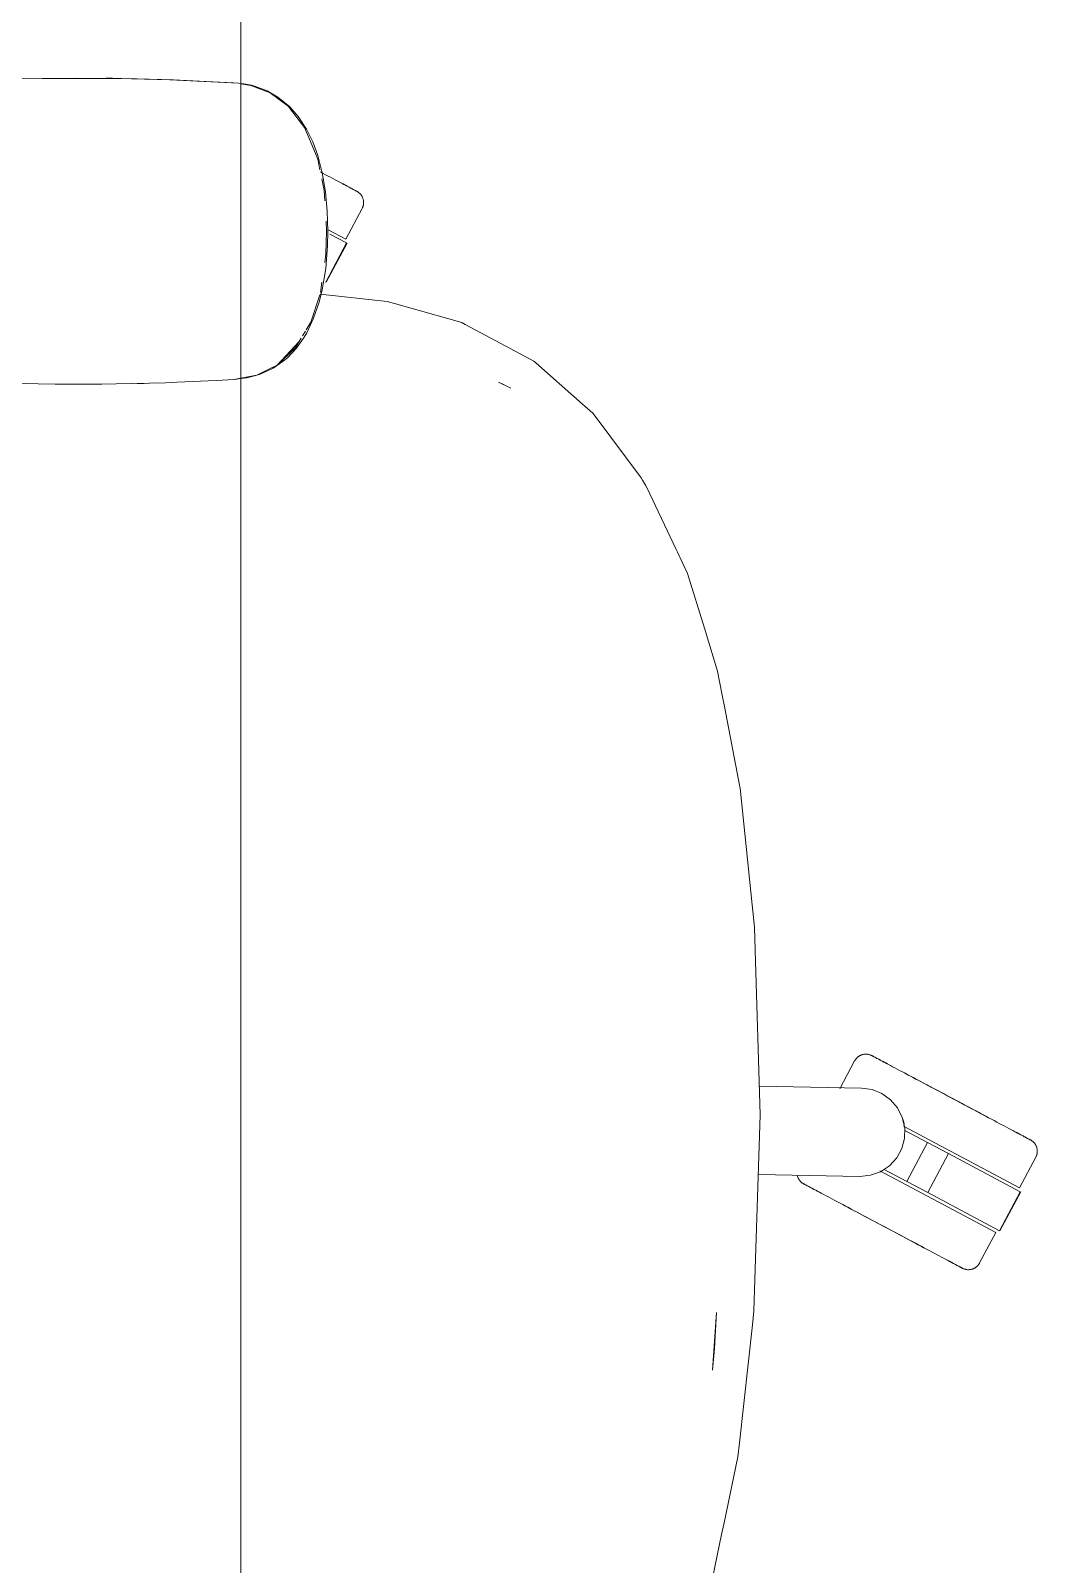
# Model space of a CAD drawing. Header units: millimetres. Extents: x 90978 to 295199, y -4084 to 97293.
# Drawn here: x 184339.4 to 184658.2, y 33031.5 to 33517.4 of the extents above; entities that cross this region are included whole.
import ezdxf

# ---------------------------------------------------------------- set-up
doc = ezdxf.new("R2010")
doc.units = ezdxf.units.MM
doc.header["$MEASUREMENT"] = 0
doc.layers.add('G-IMPT', color=8, linetype='CONTINUOUS', lineweight=9)
doc.layers.add('I-FURN', color=8, linetype='CONTINUOUS', lineweight=9)

msp = doc.modelspace()

# ---------------------------------------------------------------- linework, layer by layer
at = {"layer": 'G-IMPT'}
for p, q in [((184343.11, 33502.3), (184334.69, 33502.13)), ((184343.11, 33502.3), (184353.9, 33502.39)), ((184343.11, 33502.3), (184363.29, 33502.35)), ((184343.11, 33502.3), (184373.13, 33502.18)), ((184373.13, 33502.18), (184353.9, 33502.39)), ((184363.29, 33502.35), (184373.13, 33502.18)), ((184363.29, 33502.35), (184384.69, 33501.84)), ((184363.29, 33502.35), (184383.48, 33501.88)), ((184363.29, 33502.31), (184365.33, 33502.33)), ((184365.33, 33502.33), (184367.24, 33502.25)), ((184373.13, 33502.18), (184384.69, 33501.84)), ((184384.69, 33501.84), (184383.48, 33501.88)), ((184383.48, 33501.88), (184405.26, 33500.79)), ((184383.48, 33501.88), (184403.66, 33500.91)), ((184384.69, 33501.84), (184405.26, 33500.79)), ((184405.26, 33500.79), (184403.66, 33500.91)), ((184405.26, 33500.79), (184406.91, 33500.54)), ((184409.13, 33500.08), (184405.96, 33500.56)), ((184409.31, 33500.1), (184406.91, 33500.54)), ((184409.13, 33500.08), (184415.32, 33497.67)), ((184409.31, 33500.1), (184410.65, 33499.73)), ((184414.29, 33498.34), (184410.65, 33499.73)), ((184414.29, 33498.34), (184417.73, 33496.38)), ((184415.32, 33497.67), (184420.95, 33493.5)), ((184417.73, 33496.38), (184421.47, 33493.3)), ((184420.95, 33493.5), (184426.17, 33486.71)), ((184424.14, 33490.26), (184421.47, 33493.3)), ((184426.79, 33486.21), (184424.14, 33490.26)), ((184426.17, 33486.71), (184428.01, 33482.32)), ((184426.79, 33486.21), (184428.77, 33482.14)), ((184430.33, 33476.69), (184428.01, 33482.32)), ((184430.36, 33477.81), (184428.77, 33482.14)), ((184430.36, 33477.81), (184431.79, 33472.33)), ((184430.33, 33476.69), (184431.02, 33473.33)), ((184432.79, 33466.39), (184431.79, 33472.33)), ((184431.6, 33470.48), (184432.37, 33466.73)), ((184432.37, 33466.73), (184432.57, 33463.53)), ((184432.79, 33466.39), (184433.35, 33460.24)), ((184433.53, 33453.91), (184433.35, 33460.24)), ((184432.93, 33446.74), (184433.16, 33453.91)), ((184432.97, 33457.02), (184433.16, 33453.91)), ((184433.44, 33449.4), (184433.53, 33453.91)), ((184433.44, 33449.4), (184432.87, 33442.08)), ((184432.93, 33446.74), (184432.54, 33443.96)), ((184431.75, 33435.32), (184432.87, 33442.08)), ((184430.96, 33433.74), (184428.17, 33425.09)), ((184430.77, 33431.4), (184431.75, 33435.32)), ((184431.08, 33433.98), (184452.36, 33431.56)), ((184431.66, 33437.77), (184431.2, 33434.48)), ((184430.77, 33431.4), (184429.04, 33426.31)), ((184454.62, 33430.93), (184452.36, 33431.56)), ((184454.62, 33430.93), (184475.97, 33424.92)), ((184428.17, 33425.09), (184426.71, 33422.64)), ((184429.04, 33426.31), (184426.83, 33421.67)), ((184475.97, 33424.92), (184477.08, 33424.32)), ((184477.08, 33424.32), (184488.32, 33418.31)), ((184424.4, 33418.88), (184417.5, 33411.48)), ((184424.4, 33418.88), (184423.12, 33417.41)), ((184425.09, 33419.94), (184423.21, 33416.79)), ((184423.58, 33416.84), (184426.02, 33420.3)), ((184426.43, 33422.17), (184425.56, 33420.73)), ((184426.83, 33421.67), (184426.02, 33420.3)), ((184423.21, 33416.79), (184417.5, 33411.48)), ((184417.5, 33411.48), (184419.91, 33413.72)), ((184420.71, 33413.8), (184419.39, 33412.66)), ((184422.99, 33417.25), (184419.91, 33413.72)), ((184420.71, 33413.8), (184423.58, 33416.84)), ((184488.32, 33418.31), (184498.75, 33412.73)), ((184415.26, 33410.38), (184411, 33408.28)), ((184416.17, 33410.46), (184411.85, 33408.47)), ((184415.26, 33410.38), (184417.5, 33411.48)), ((184416.17, 33410.46), (184419.39, 33412.66)), ((184499.42, 33412.14), (184498.75, 33412.73)), ((184514.2, 33399.12), (184499.42, 33412.14)), ((184341.75, 33405.53), (184329.44, 33405.83)), ((184341.75, 33405.53), (184347.22, 33405.46)), ((184361.93, 33405.45), (184347.22, 33405.46)), ((184366.45, 33405.51), (184361.93, 33405.45)), ((184366.45, 33405.51), (184382.11, 33405.88)), ((184373.17, 33405.68), (184375.39, 33405.68)), ((184378.71, 33405.83), (184375.39, 33405.68)), ((184382.11, 33405.88), (184385.66, 33406.01)), ((184398.22, 33406.62), (184385.66, 33406.01)), ((184398.22, 33406.62), (184403.88, 33406.91)), ((184405.96, 33407.34), (184403.66, 33406.91)), ((184403.88, 33406.91), (184405.96, 33407.17)), ((184411, 33408.28), (184405.96, 33407.34)), ((184405.96, 33407.17), (184407.89, 33407.41)), ((184407.89, 33407.41), (184411.85, 33408.47)), ((184491.45, 33404.12), (184487.56, 33406.07)), ((184489.16, 33405.29), (184487.56, 33406.07)), ((184491.45, 33404.12), (184489.16, 33405.29)), ((184514.2, 33399.12), (184517.46, 33396.25)), ((184518.19, 33395.28), (184517.46, 33396.25)), ((184532.76, 33375.79), (184518.19, 33395.28)), ((184532.76, 33375.79), (184533.22, 33375.02)), ((184533.22, 33375.02), (184534.16, 33373.44)), ((184534.58, 33372.73), (184534.16, 33373.44)), ((184534.58, 33372.73), (184543.85, 33353.09)), ((184543.85, 33353.09), (184544.28, 33352.17)), ((184547.47, 33345.41), (184544.28, 33352.17)), ((184547.47, 33345.41), (184552.79, 33328.14)), ((184552.79, 33328.14), (184556.98, 33314.53)), ((184556.98, 33314.53), (184558.44, 33306.93)), ((184559.15, 33303.26), (184558.44, 33306.93)), ((184559.15, 33303.26), (184564.02, 33277.88)), ((184564.1, 33277.42), (184564.02, 33277.88)), ((184564.1, 33277.42), (184567.93, 33240.43)), ((184567.93, 33240.43), (184568.66, 33233.36)), ((184568.88, 33226.1), (184568.66, 33233.36)), ((184570.5, 33173.94), (184568.88, 33226.1)), ((184568.79, 33121.76), (184570.5, 33173.94)), ((184568.79, 33121.76), (184568.47, 33111.82)), ((184556.59, 33111.28), (184555.34, 33093)), ((184556.59, 33111.28), (184555.95, 33099.95)), ((184567.99, 33107.44), (184568.47, 33111.82)), ((184567.99, 33107.44), (184563.86, 33070)), ((184555.34, 33093), (184555.95, 33099.95)), ((184563.37, 33065.58), (184563.86, 33070)), ((184559.02, 33044.64), (184563.37, 33065.58)), ((184559.02, 33044.64), (184558.26, 33040.96)), ((184558.26, 33040.96), (184555.39, 33027.14))]:
    msp.add_line(p, q, dxfattribs=at)
at = {"layer": 'I-FURN'}
for p, q in [((184405.96, 34218.36), (184405.96, 32618.36)), ((184405.96, 32618.36), (184405.96, 34218.36)), ((184432.02, 33472.21), (184431.18, 33472.65)), ((184432.83, 33471.77), (184432.02, 33472.21)), ((184433.61, 33471.35), (184432.83, 33471.77)), ((184434.38, 33470.95), (184433.61, 33471.35)), ((184435.11, 33470.56), (184434.38, 33470.95)), ((184435.82, 33470.18), (184435.11, 33470.56)), ((184436.5, 33469.82), (184435.82, 33470.18)), ((184437.14, 33469.48), (184436.5, 33469.82)), ((184437.76, 33469.15), (184437.14, 33469.48)), ((184438.35, 33468.84), (184437.76, 33469.15)), ((184438.03, 33469.01), (184438.6, 33468.7)), ((184438.9, 33468.55), (184438.35, 33468.84)), ((184438.6, 33468.7), (184439.14, 33468.42)), ((184439.41, 33468.27), (184438.9, 33468.55)), ((184439.14, 33468.42), (184439.64, 33468.15)), ((184439.9, 33468.02), (184439.41, 33468.27)), ((184439.64, 33468.15), (184440.1, 33467.9)), ((184440.34, 33467.78), (184439.9, 33468.02)), ((184440.1, 33467.9), (184440.53, 33467.68)), ((184440.75, 33467.56), (184440.34, 33467.78)), ((184440.53, 33467.68), (184440.93, 33467.47)), ((184441.12, 33467.36), (184440.75, 33467.56)), ((184440.93, 33467.47), (184441.28, 33467.28)), ((184441.46, 33467.18), (184441.12, 33467.36)), ((184441.28, 33467.28), (184441.6, 33467.11)), ((184441.76, 33467.03), (184441.46, 33467.18)), ((184441.6, 33467.11), (184441.88, 33466.96)), ((184442.02, 33466.89), (184441.76, 33467.03)), ((184441.88, 33466.96), (184442.12, 33466.83)), ((184442.23, 33466.77), (184442.02, 33466.89)), ((184442.12, 33466.83), (184442.32, 33466.72)), ((184442.41, 33466.68), (184442.23, 33466.77)), ((184442.32, 33466.72), (184442.48, 33466.64)), ((184442.55, 33466.6), (184442.41, 33466.68)), ((184442.48, 33466.64), (184442.61, 33466.57)), ((184442.66, 33466.55), (184442.55, 33466.6)), ((184442.61, 33466.57), (184442.69, 33466.53)), ((184442.72, 33466.52), (184442.66, 33466.55)), ((184442.69, 33466.53), (184442.73, 33466.51)), ((184442.74, 33466.51), (184442.72, 33466.52)), ((184442.73, 33466.51), (184442.74, 33466.51)), ((184442.74, 33466.51), (184442.88, 33466.43)), ((184442.88, 33466.43), (184443.01, 33466.34)), ((184443.01, 33466.34), (184443.15, 33466.25)), ((184443.15, 33466.25), (184443.28, 33466.16)), ((184443.28, 33466.16), (184443.4, 33466.06)), ((184443.4, 33466.06), (184443.53, 33465.95)), ((184443.53, 33465.95), (184443.65, 33465.84)), ((184443.65, 33465.84), (184443.76, 33465.73)), ((184443.76, 33465.73), (184443.87, 33465.61)), ((184443.87, 33465.61), (184443.97, 33465.49)), ((184443.97, 33465.49), (184444.07, 33465.36)), ((184444.07, 33465.36), (184444.17, 33465.23)), ((184444.17, 33465.23), (184444.25, 33465.09)), ((184444.25, 33465.09), (184444.34, 33464.96)), ((184444.34, 33464.96), (184444.41, 33464.82)), ((184444.41, 33464.82), (184444.49, 33464.67)), ((184444.49, 33464.67), (184444.55, 33464.52)), ((184444.55, 33464.52), (184444.61, 33464.37)), ((184444.61, 33464.37), (184444.67, 33464.22)), ((184444.67, 33464.22), (184444.71, 33464.07)), ((184444.71, 33464.07), (184444.76, 33463.91)), ((184444.76, 33463.91), (184444.79, 33463.76)), ((184444.79, 33463.76), (184444.82, 33463.6)), ((184444.82, 33462.31), (184444.8, 33462.15)), ((184444.82, 33463.6), (184444.84, 33463.44)), ((184444.85, 33462.47), (184444.82, 33462.31)), ((184444.84, 33463.44), (184444.86, 33463.28)), ((184444.86, 33462.63), (184444.85, 33462.47)), ((184444.86, 33463.28), (184444.87, 33463.12)), ((184444.87, 33462.79), (184444.86, 33462.63)), ((184444.87, 33463.12), (184444.87, 33462.96)), ((184444.87, 33462.96), (184444.87, 33462.79)), ((184439.25, 33451.37), (184444.4, 33461.05)), ((184444.42, 33461.09), (184444.4, 33461.05)), ((184444.49, 33461.24), (184444.42, 33461.09)), ((184444.56, 33461.39), (184444.49, 33461.24)), ((184444.62, 33461.53), (184444.56, 33461.39)), ((184444.67, 33461.69), (184444.62, 33461.53)), ((184444.72, 33461.84), (184444.67, 33461.69)), ((184444.76, 33462), (184444.72, 33461.84)), ((184444.8, 33462.15), (184444.76, 33462)), ((184433.62, 33454.36), (184439.25, 33451.37)), ((184434.14, 33452.95), (184439.44, 33450.14)), ((184439.44, 33450.14), (184432.86, 33437.78)), ((184433.03, 33437.69), (184439.61, 33450.05)), ((184432.86, 33437.78), (184432.77, 33437.83)), ((184600.37, 33191.02), (184595.67, 33182.18)), ((184600.37, 33191.02), (184600.45, 33191.17)), ((184600.45, 33191.17), (184600.53, 33191.3)), ((184600.53, 33191.3), (184600.62, 33191.44)), ((184600.62, 33191.44), (184600.72, 33191.57)), ((184600.72, 33191.57), (184600.82, 33191.69)), ((184600.82, 33191.69), (184600.92, 33191.82)), ((184600.92, 33191.82), (184601.03, 33191.93)), ((184601.03, 33191.93), (184601.15, 33192.05)), ((184601.15, 33192.05), (184601.26, 33192.16)), ((184601.26, 33192.16), (184601.39, 33192.26)), ((184601.39, 33192.26), (184601.51, 33192.36)), ((184601.51, 33192.36), (184601.65, 33192.45)), ((184601.65, 33192.45), (184601.78, 33192.54)), ((184601.78, 33192.54), (184601.92, 33192.63)), ((184601.92, 33192.63), (184602.06, 33192.7)), ((184602.06, 33192.7), (184602.2, 33192.78)), ((184602.2, 33192.78), (184602.35, 33192.84)), ((184602.35, 33192.84), (184602.5, 33192.9)), ((184602.5, 33192.9), (184602.65, 33192.96)), ((184602.65, 33192.96), (184602.81, 33193)), ((184602.81, 33193), (184602.96, 33193.05)), ((184602.96, 33193.05), (184603.12, 33193.08)), ((184603.12, 33193.08), (184603.28, 33193.11)), ((184603.28, 33193.11), (184603.44, 33193.13)), ((184603.44, 33193.13), (184603.6, 33193.15)), ((184603.6, 33193.15), (184603.76, 33193.16)), ((184603.76, 33193.16), (184603.92, 33193.16)), ((184603.92, 33193.16), (184604.08, 33193.16)), ((184604.08, 33193.16), (184604.24, 33193.15)), ((184604.24, 33193.15), (184604.4, 33193.13)), ((184604.4, 33193.13), (184604.56, 33193.11)), ((184604.56, 33193.11), (184604.72, 33193.08)), ((184604.72, 33193.08), (184604.88, 33193.05)), ((184604.88, 33193.05), (184605.03, 33193.01)), ((184605.03, 33193.01), (184605.19, 33192.96)), ((184605.19, 33192.96), (184605.34, 33192.91)), ((184605.34, 33192.91), (184605.49, 33192.85)), ((184605.49, 33192.85), (184605.64, 33192.78)), ((184605.64, 33192.78), (184605.78, 33192.71)), ((184605.78, 33192.71), (184605.82, 33192.69)), ((184605.82, 33192.69), (184605.84, 33192.68)), ((184605.83, 33192.69), (184605.82, 33192.69)), ((184605.87, 33192.67), (184605.83, 33192.69)), ((184605.84, 33192.68), (184605.9, 33192.65)), ((184605.95, 33192.62), (184605.87, 33192.67)), ((184605.9, 33192.65), (184606, 33192.6)), ((184606.07, 33192.56), (184605.95, 33192.62)), ((184606, 33192.6), (184606.14, 33192.52)), ((184606.23, 33192.47), (184606.07, 33192.56)), ((184606.14, 33192.52), (184606.32, 33192.42)), ((184606.43, 33192.36), (184606.23, 33192.47)), ((184606.32, 33192.42), (184606.54, 33192.31)), ((184606.68, 33192.24), (184606.43, 33192.36)), ((184606.54, 33192.31), (184606.8, 33192.17)), ((184606.95, 33192.09), (184606.68, 33192.24)), ((184606.8, 33192.17), (184607.1, 33192.01)), ((184607.27, 33191.92), (184606.95, 33192.09)), ((184607.1, 33192.01), (184607.43, 33191.83)), ((184607.63, 33191.73), (184607.27, 33191.92)), ((184607.43, 33191.83), (184607.8, 33191.64)), ((184608.02, 33191.52), (184607.63, 33191.73)), ((184607.8, 33191.64), (184608.21, 33191.42)), ((184608.45, 33191.29), (184608.02, 33191.52)), ((184608.21, 33191.42), (184608.66, 33191.18)), ((184608.92, 33191.04), (184608.45, 33191.29)), ((184608.66, 33191.18), (184609.14, 33190.92)), ((184609.42, 33190.78), (184608.92, 33191.04)), ((184609.14, 33190.92), (184609.66, 33190.65)), ((184609.95, 33190.49), (184609.42, 33190.78)), ((184609.66, 33190.65), (184610.21, 33190.36)), ((184610.52, 33190.19), (184609.95, 33190.49)), ((184610.21, 33190.36), (184610.79, 33190.05)), ((184611.12, 33189.87), (184610.52, 33190.19)), ((184611.76, 33189.53), (184611.12, 33189.87)), ((184612.42, 33189.18), (184611.76, 33189.53)), ((184613.12, 33188.81), (184612.42, 33189.18)), ((184613.84, 33188.43), (184613.12, 33188.81)), ((184614.59, 33188.03), (184613.84, 33188.43)), ((184615.36, 33187.62), (184614.59, 33188.03)), ((184616.16, 33187.19), (184615.36, 33187.62)), ((184616.99, 33186.75), (184616.16, 33187.19)), ((184616.54, 33186.99), (184617.38, 33186.55)), ((184617.84, 33186.3), (184616.99, 33186.75)), ((184617.38, 33186.55), (184618.23, 33186.09)), ((184618.7, 33185.84), (184617.84, 33186.3)), ((184618.23, 33186.09), (184619.11, 33185.63)), ((184619.59, 33185.37), (184618.7, 33185.84)), ((184619.11, 33185.63), (184620.01, 33185.15)), ((184620.5, 33184.89), (184619.59, 33185.37)), ((184570.22, 33182.97), (184602.56, 33182.4)), ((184602.56, 33182.4), (184605.9, 33181.94)), ((184605.9, 33181.94), (184609.03, 33180.69)), ((184609.03, 33180.69), (184611.77, 33178.72)), ((184620.01, 33185.15), (184620.92, 33184.66)), ((184621.42, 33184.4), (184620.5, 33184.89)), ((184620.92, 33184.66), (184621.85, 33184.17)), ((184622.36, 33183.9), (184621.42, 33184.4)), ((184621.85, 33184.17), (184622.79, 33183.67)), ((184623.31, 33183.39), (184622.36, 33183.9)), ((184622.79, 33183.67), (184623.75, 33183.16)), ((184624.27, 33182.88), (184623.31, 33183.39)), ((184623.75, 33183.16), (184624.72, 33182.64)), ((184625.25, 33182.36), (184624.27, 33182.88)), ((184624.72, 33182.64), (184625.7, 33182.12)), ((184626.23, 33181.84), (184625.25, 33182.36)), ((184625.7, 33182.12), (184626.68, 33181.6)), ((184627.22, 33181.31), (184626.23, 33181.84)), ((184626.68, 33181.6), (184627.68, 33181.07)), ((184628.22, 33180.78), (184627.22, 33181.31)), ((184627.68, 33181.07), (184628.68, 33180.54)), ((184629.22, 33180.25), (184628.22, 33180.78)), ((184628.68, 33180.54), (184629.68, 33180)), ((184611.77, 33178.72), (184613.97, 33176.16)), ((184613.97, 33176.16), (184615.48, 33173.14)), ((184630.22, 33179.72), (184629.22, 33180.25)), ((184629.68, 33180), (184630.69, 33179.47)), ((184631.23, 33179.18), (184630.22, 33179.72)), ((184630.69, 33179.47), (184631.69, 33178.94)), ((184632.23, 33178.65), (184631.23, 33179.18)), ((184631.69, 33178.94), (184632.7, 33178.4)), ((184633.24, 33178.11), (184632.23, 33178.65)), ((184632.7, 33178.4), (184633.7, 33177.87)), ((184634.24, 33177.58), (184633.24, 33178.11)), ((184633.7, 33177.87), (184634.69, 33177.34)), ((184635.23, 33177.05), (184634.24, 33177.58)), ((184634.69, 33177.34), (184635.69, 33176.81)), ((184636.22, 33176.53), (184635.23, 33177.05)), ((184635.69, 33176.81), (184636.67, 33176.29)), ((184637.2, 33176.01), (184636.22, 33176.53)), ((184636.67, 33176.29), (184637.64, 33175.77)), ((184638.16, 33175.49), (184637.2, 33176.01)), ((184637.64, 33175.77), (184638.61, 33175.26)), ((184615.48, 33173.14), (184616.23, 33169.85)), ((184639.12, 33174.98), (184638.16, 33175.49)), ((184638.61, 33175.26), (184639.56, 33174.75)), ((184640.07, 33174.48), (184639.12, 33174.98)), ((184639.56, 33174.75), (184640.5, 33174.25)), ((184641, 33173.99), (184640.07, 33174.48)), ((184640.5, 33174.25), (184641.42, 33173.76)), ((184641.91, 33173.5), (184641, 33173.99)), ((184641.42, 33173.76), (184642.32, 33173.28)), ((184642.81, 33173.03), (184641.91, 33173.5)), ((184643.68, 33172.56), (184642.81, 33173.03)), ((184644.54, 33172.1), (184643.68, 33172.56)), ((184645.37, 33171.66), (184644.54, 33172.1)), ((184646.19, 33171.23), (184645.37, 33171.66)), ((184646.97, 33170.81), (184646.19, 33171.23)), ((184647.74, 33170.4), (184646.97, 33170.81)), ((184616.17, 33166.48), (184615.31, 33163.22)), ((184615.89, 33170.35), (184652.61, 33150.82)), ((184616.23, 33169.85), (184616.17, 33166.48)), ((184616.3, 33169), (184623.45, 33165.2)), ((184648.47, 33170.01), (184647.74, 33170.4)), ((184649.18, 33169.64), (184648.47, 33170.01)), ((184649.86, 33169.28), (184649.18, 33169.64)), ((184650.5, 33168.93), (184649.86, 33169.28)), ((184651.12, 33168.6), (184650.5, 33168.93)), ((184651.7, 33168.29), (184651.12, 33168.6)), ((184651.39, 33168.46), (184651.96, 33168.16)), ((184652.25, 33168), (184651.7, 33168.29)), ((184651.96, 33168.16), (184652.5, 33167.87)), ((184652.77, 33167.73), (184652.25, 33168)), ((184652.5, 33167.87), (184653, 33167.61)), ((184653.25, 33167.47), (184652.77, 33167.73)), ((184653, 33167.61), (184653.46, 33167.36)), ((184653.7, 33167.23), (184653.25, 33167.47)), ((184653.46, 33167.36), (184653.89, 33167.13)), ((184654.11, 33167.01), (184653.7, 33167.23)), ((184653.89, 33167.13), (184654.29, 33166.92)), ((184654.48, 33166.82), (184654.11, 33167.01)), ((184654.29, 33166.92), (184654.64, 33166.73)), ((184654.82, 33166.64), (184654.48, 33166.82)), ((184654.64, 33166.73), (184654.96, 33166.56)), ((184655.12, 33166.48), (184654.82, 33166.64)), ((184654.96, 33166.56), (184655.24, 33166.41)), ((184655.37, 33166.34), (184655.12, 33166.48)), ((184655.24, 33166.41), (184655.48, 33166.29)), ((184655.59, 33166.23), (184655.37, 33166.34)), ((184655.48, 33166.29), (184655.68, 33166.18)), ((184655.77, 33166.13), (184655.59, 33166.23)), ((184655.68, 33166.18), (184655.84, 33166.09)), ((184655.91, 33166.06), (184655.77, 33166.13)), ((184655.84, 33166.09), (184655.96, 33166.03)), ((184656.01, 33166), (184655.91, 33166.06)), ((184655.96, 33166.03), (184656.05, 33165.99)), ((184656.07, 33165.97), (184656.01, 33166)), ((184656.05, 33165.99), (184656.09, 33165.96)), ((184656.09, 33165.96), (184656.07, 33165.97)), ((184656.09, 33165.96), (184656.24, 33165.88)), ((184656.09, 33165.96), (184656.09, 33165.96)), ((184656.24, 33165.88), (184656.37, 33165.8)), ((184615.31, 33163.22), (184613.69, 33160.26)), ((184623.45, 33165.2), (184616.87, 33152.84)), ((184623.45, 33165.2), (184630.09, 33161.67)), ((184630.09, 33161.67), (184623.51, 33149.31)), ((184630.09, 33161.67), (184652.8, 33149.59)), ((184656.37, 33165.8), (184656.51, 33165.71)), ((184656.51, 33165.71), (184656.64, 33165.61)), ((184656.64, 33165.61), (184656.76, 33165.51)), ((184656.76, 33165.51), (184656.89, 33165.41)), ((184656.89, 33165.41), (184657, 33165.3)), ((184657, 33165.3), (184657.12, 33165.18)), ((184657.12, 33165.18), (184657.23, 33165.07)), ((184657.23, 33165.07), (184657.33, 33164.94)), ((184657.33, 33164.94), (184657.43, 33164.81)), ((184657.43, 33164.81), (184657.52, 33164.68)), ((184657.52, 33164.68), (184657.61, 33164.55)), ((184657.61, 33164.55), (184657.7, 33164.41)), ((184657.7, 33164.41), (184657.77, 33164.27)), ((184657.77, 33164.27), (184657.85, 33164.13)), ((184657.85, 33164.13), (184657.91, 33163.98)), ((184657.91, 33163.98), (184657.97, 33163.83)), ((184657.97, 33163.83), (184658.03, 33163.68)), ((184658.03, 33161.14), (184657.98, 33160.99)), ((184658.03, 33163.68), (184658.07, 33163.52)), ((184658.08, 33161.3), (184658.03, 33161.14)), ((184658.07, 33163.52), (184658.12, 33163.37)), ((184658.12, 33161.45), (184658.08, 33161.3)), ((184658.12, 33163.37), (184658.15, 33163.21)), ((184658.15, 33161.61), (184658.12, 33161.45)), ((184658.15, 33163.21), (184658.18, 33163.05)), ((184658.18, 33161.77), (184658.15, 33161.61)), ((184658.18, 33163.05), (184658.2, 33162.89)), ((184658.2, 33161.93), (184658.18, 33161.77)), ((184658.2, 33162.89), (184658.22, 33162.73)), ((184658.22, 33162.09), (184658.2, 33161.93)), ((184658.22, 33162.73), (184658.23, 33162.57)), ((184658.23, 33162.25), (184658.22, 33162.09)), ((184658.23, 33162.57), (184658.23, 33162.41)), ((184658.23, 33162.41), (184658.23, 33162.25)), ((184608.35, 33156.24), (184645.1, 33136.7)), ((184611.41, 33157.78), (184608.6, 33155.91)), ((184616.87, 33152.84), (184609.73, 33156.64)), ((184613.69, 33160.26), (184611.41, 33157.78)), ((184652.61, 33150.82), (184657.76, 33160.51)), ((184657.78, 33160.55), (184657.76, 33160.51)), ((184657.85, 33160.69), (184657.78, 33160.55)), ((184657.92, 33160.84), (184657.85, 33160.69)), ((184657.98, 33160.99), (184657.92, 33160.84)), ((184602.07, 33154.42), (184569.88, 33154.98)), ((184582.2, 33154.67), (184582.17, 33154.83)), ((184582.25, 33154.51), (184582.2, 33154.67)), ((184582.29, 33154.36), (184582.25, 33154.51)), ((184582.35, 33154.21), (184582.29, 33154.36)), ((184582.41, 33154.06), (184582.35, 33154.21)), ((184582.47, 33153.91), (184582.41, 33154.06)), ((184582.55, 33153.77), (184582.47, 33153.91)), ((184582.62, 33153.62), (184582.55, 33153.77)), ((184582.71, 33153.49), (184582.62, 33153.62)), ((184582.79, 33153.35), (184582.71, 33153.49)), ((184582.89, 33153.22), (184582.79, 33153.35)), ((184582.99, 33153.09), (184582.89, 33153.22)), ((184583.09, 33152.97), (184582.99, 33153.09)), ((184583.2, 33152.85), (184583.09, 33152.97)), ((184583.31, 33152.74), (184583.2, 33152.85)), ((184583.43, 33152.63), (184583.31, 33152.74)), ((184583.56, 33152.52), (184583.43, 33152.63)), ((184583.68, 33152.42), (184583.56, 33152.52)), ((184583.81, 33152.33), (184583.68, 33152.42)), ((184583.95, 33152.24), (184583.81, 33152.33)), ((184584.08, 33152.15), (184583.95, 33152.24)), ((184584.22, 33152.08), (184584.08, 33152.15)), ((184584.23, 33152.07), (184584.22, 33152.08)), ((184584.22, 33152.08), (184584.24, 33152.06)), ((184584.27, 33152.05), (184584.23, 33152.07)), ((184584.24, 33152.06), (184584.3, 33152.03)), ((184584.35, 33152.01), (184584.27, 33152.05)), ((184584.3, 33152.03), (184584.41, 33151.98)), ((184584.48, 33151.94), (184584.35, 33152.01)), ((184584.41, 33151.98), (184584.55, 33151.9)), ((184584.64, 33151.86), (184584.48, 33151.94)), ((184584.55, 33151.9), (184584.73, 33151.81)), ((184584.84, 33151.75), (184584.64, 33151.86)), ((184584.73, 33151.81), (184584.94, 33151.69)), ((184585.08, 33151.62), (184584.84, 33151.75)), ((184584.94, 33151.69), (184585.2, 33151.56)), ((184585.36, 33151.47), (184585.08, 33151.62)), ((184585.2, 33151.56), (184585.5, 33151.4)), ((184585.68, 33151.3), (184585.36, 33151.47)), ((184585.5, 33151.4), (184585.84, 33151.22)), ((184586.03, 33151.11), (184585.68, 33151.3)), ((184605.42, 33154.77), (184602.07, 33154.42)), ((184608.6, 33155.91), (184605.42, 33154.77)), ((184623.51, 33149.31), (184616.87, 33152.84)), ((184585.84, 33151.22), (184586.21, 33151.02)), ((184586.43, 33150.91), (184586.03, 33151.11)), ((184586.21, 33151.02), (184586.62, 33150.8)), ((184586.86, 33150.68), (184586.43, 33150.91)), ((184586.62, 33150.8), (184587.06, 33150.57)), ((184587.32, 33150.43), (184586.86, 33150.68)), ((184587.06, 33150.57), (184587.55, 33150.31)), ((184587.82, 33150.16), (184587.32, 33150.43)), ((184587.55, 33150.31), (184588.06, 33150.03)), ((184588.36, 33149.88), (184587.82, 33150.16)), ((184588.06, 33150.03), (184588.61, 33149.74)), ((184588.93, 33149.58), (184588.36, 33149.88)), ((184588.61, 33149.74), (184589.2, 33149.43)), ((184589.2, 33149.43), (184589.82, 33149.1)), ((184589.82, 33149.1), (184590.46, 33148.76)), ((184590.46, 33148.76), (184591.14, 33148.4)), ((184591.14, 33148.4), (184591.85, 33148.02)), ((184591.85, 33148.02), (184592.58, 33147.63)), ((184592.58, 33147.63), (184593.35, 33147.23)), ((184593.35, 33147.23), (184594.13, 33146.81)), ((184594.13, 33146.81), (184594.94, 33146.38)), ((184646.22, 33137.23), (184623.51, 33149.31)), ((184652.8, 33149.59), (184646.22, 33137.23)), ((184646.39, 33137.14), (184652.97, 33149.5)), ((184594.94, 33146.38), (184595.78, 33145.93)), ((184595.78, 33145.93), (184596.64, 33145.48)), ((184596.64, 33145.48), (184597.51, 33145.01)), ((184597.51, 33145.01), (184598.41, 33144.53)), ((184598.9, 33144.27), (184598, 33144.75)), ((184598.41, 33144.53), (184599.32, 33144.05)), ((184599.82, 33143.78), (184598.9, 33144.27)), ((184599.32, 33144.05), (184600.25, 33143.55)), ((184600.76, 33143.28), (184599.82, 33143.78)), ((184600.25, 33143.55), (184601.2, 33143.05)), ((184601.71, 33142.78), (184600.76, 33143.28)), ((184601.2, 33143.05), (184602.15, 33142.54)), ((184602.68, 33142.26), (184601.71, 33142.78)), ((184602.15, 33142.54), (184603.12, 33142.03)), ((184603.65, 33141.75), (184602.68, 33142.26)), ((184603.12, 33142.03), (184604.1, 33141.51)), ((184604.63, 33141.22), (184603.65, 33141.75)), ((184604.1, 33141.51), (184605.09, 33140.98)), ((184605.62, 33140.7), (184604.63, 33141.22)), ((184605.09, 33140.98), (184606.08, 33140.45)), ((184606.62, 33140.17), (184605.62, 33140.7)), ((184606.08, 33140.45), (184607.08, 33139.92)), ((184607.62, 33139.63), (184606.62, 33140.17)), ((184607.08, 33139.92), (184608.09, 33139.39)), ((184608.63, 33139.1), (184607.62, 33139.63)), ((184608.09, 33139.39), (184609.09, 33138.85)), ((184609.63, 33138.57), (184608.63, 33139.1)), ((184609.09, 33138.85), (184610.1, 33138.32)), ((184610.64, 33138.03), (184609.63, 33138.57)), ((184610.1, 33138.32), (184611.1, 33137.79)), ((184611.64, 33137.5), (184610.64, 33138.03)), ((184611.1, 33137.79), (184612.1, 33137.25)), ((184612.64, 33136.97), (184611.64, 33137.5)), ((184612.1, 33137.25), (184613.1, 33136.72)), ((184613.63, 33136.44), (184612.64, 33136.97)), ((184613.1, 33136.72), (184614.09, 33136.2)), ((184614.62, 33135.91), (184613.63, 33136.44)), ((184614.09, 33136.2), (184615.07, 33135.67)), ((184615.6, 33135.39), (184614.62, 33135.91)), ((184615.07, 33135.67), (184616.05, 33135.16)), ((184616.57, 33134.88), (184615.6, 33135.39)), ((184616.05, 33135.16), (184617.01, 33134.64)), ((184617.53, 33134.37), (184616.57, 33134.88)), ((184617.01, 33134.64), (184617.96, 33134.14)), ((184618.47, 33133.87), (184617.53, 33134.37)), ((184617.96, 33134.14), (184618.9, 33133.64)), ((184619.4, 33133.37), (184618.47, 33133.87)), ((184618.9, 33133.64), (184619.82, 33133.15)), ((184620.31, 33132.89), (184619.4, 33133.37)), ((184619.82, 33133.15), (184620.73, 33132.67)), ((184621.21, 33132.41), (184620.31, 33132.89)), ((184620.73, 33132.67), (184621.62, 33132.19)), ((184622.09, 33131.94), (184621.21, 33132.41)), ((184621.62, 33132.19), (184622.48, 33131.73)), ((184622.94, 33131.49), (184622.09, 33131.94)), ((184639.95, 33127.01), (184645.1, 33136.7)), ((184622.48, 33131.73), (184623.33, 33131.28)), ((184623.78, 33131.04), (184622.94, 33131.49)), ((184623.33, 33131.28), (184624.15, 33130.84)), ((184624.15, 33130.84), (184624.96, 33130.42)), ((184624.96, 33130.42), (184625.73, 33130.01)), ((184625.73, 33130.01), (184626.48, 33129.61)), ((184626.48, 33129.61), (184627.2, 33129.22)), ((184627.2, 33129.22), (184627.9, 33128.85)), ((184627.9, 33128.85), (184628.56, 33128.5)), ((184628.56, 33128.5), (184629.2, 33128.16)), ((184629.2, 33128.16), (184629.8, 33127.84)), ((184630.11, 33127.68), (184629.52, 33127.99)), ((184629.8, 33127.84), (184630.37, 33127.54)), ((184630.66, 33127.39), (184630.11, 33127.68)), ((184630.37, 33127.54), (184630.9, 33127.26)), ((184631.18, 33127.11), (184630.66, 33127.39)), ((184630.9, 33127.26), (184631.4, 33126.99)), ((184631.66, 33126.85), (184631.18, 33127.11)), ((184639.95, 33127.01), (184639.87, 33126.87)), ((184631.4, 33126.99), (184631.87, 33126.74)), ((184632.1, 33126.62), (184631.66, 33126.85)), ((184631.87, 33126.74), (184632.3, 33126.51)), ((184632.51, 33126.4), (184632.1, 33126.62)), ((184632.3, 33126.51), (184632.69, 33126.31)), ((184632.89, 33126.2), (184632.51, 33126.4)), ((184632.69, 33126.31), (184633.05, 33126.12)), ((184633.22, 33126.02), (184632.89, 33126.2)), ((184633.05, 33126.12), (184633.36, 33125.95)), ((184633.52, 33125.86), (184633.22, 33126.02)), ((184633.36, 33125.95), (184633.64, 33125.8)), ((184633.78, 33125.73), (184633.52, 33125.86)), ((184633.64, 33125.8), (184633.88, 33125.67)), ((184634, 33125.61), (184633.78, 33125.73)), ((184633.88, 33125.67), (184634.09, 33125.56)), ((184634.18, 33125.51), (184634, 33125.61)), ((184634.09, 33125.56), (184634.25, 33125.48)), ((184634.32, 33125.44), (184634.18, 33125.51)), ((184634.25, 33125.48), (184634.37, 33125.41)), ((184634.42, 33125.39), (184634.32, 33125.44)), ((184634.37, 33125.41), (184634.45, 33125.37)), ((184634.48, 33125.35), (184634.42, 33125.39)), ((184634.45, 33125.37), (184634.49, 33125.35)), ((184634.5, 33125.34), (184634.48, 33125.35)), ((184634.49, 33125.35), (184634.5, 33125.34)), ((184634.54, 33125.32), (184634.5, 33125.34)), ((184634.68, 33125.25), (184634.54, 33125.32)), ((184634.83, 33125.19), (184634.68, 33125.25)), ((184634.98, 33125.13), (184634.83, 33125.19)), ((184635.13, 33125.07), (184634.98, 33125.13)), ((184635.29, 33125.03), (184635.13, 33125.07)), ((184635.44, 33124.99), (184635.29, 33125.03)), ((184635.6, 33124.95), (184635.44, 33124.99)), ((184635.76, 33124.92), (184635.6, 33124.95)), ((184635.92, 33124.9), (184635.76, 33124.92)), ((184636.08, 33124.88), (184635.92, 33124.9)), ((184636.24, 33124.88), (184636.08, 33124.88)), ((184636.4, 33124.87), (184636.24, 33124.88)), ((184636.56, 33124.88), (184636.4, 33124.87)), ((184636.72, 33124.89), (184636.56, 33124.88)), ((184636.88, 33124.9), (184636.72, 33124.89)), ((184637.04, 33124.93), (184636.88, 33124.9)), ((184637.2, 33124.95), (184637.04, 33124.93)), ((184637.36, 33124.99), (184637.2, 33124.95)), ((184637.51, 33125.03), (184637.36, 33124.99)), ((184637.67, 33125.08), (184637.51, 33125.03)), ((184637.82, 33125.13), (184637.67, 33125.08)), ((184637.97, 33125.19), (184637.82, 33125.13)), ((184638.12, 33125.26), (184637.97, 33125.19)), ((184638.26, 33125.33), (184638.12, 33125.26)), ((184638.4, 33125.41), (184638.26, 33125.33)), ((184638.54, 33125.49), (184638.4, 33125.41)), ((184638.67, 33125.58), (184638.54, 33125.49)), ((184638.8, 33125.68), (184638.67, 33125.58)), ((184638.93, 33125.77), (184638.8, 33125.68)), ((184639.05, 33125.88), (184638.93, 33125.77)), ((184639.17, 33125.99), (184639.05, 33125.88)), ((184639.29, 33126.1), (184639.17, 33125.99)), ((184639.4, 33126.22), (184639.29, 33126.1)), ((184639.5, 33126.34), (184639.4, 33126.22)), ((184639.6, 33126.47), (184639.5, 33126.34)), ((184639.7, 33126.6), (184639.6, 33126.47)), ((184639.79, 33126.73), (184639.7, 33126.6)), ((184639.87, 33126.87), (184639.79, 33126.73))]:
    msp.add_line(p, q, dxfattribs=at)
msp.add_arc((184602.5, 33168.41), 13.81, 12.3473, 17.336, dxfattribs=at)
msp.add_open_spline([(184615.82, 33172.05), (184615.94, 33171.63), (184616.01, 33171.2), (184616.07, 33170.76)], degree=3, dxfattribs=at)

doc.saveas('drawing.dxf')
